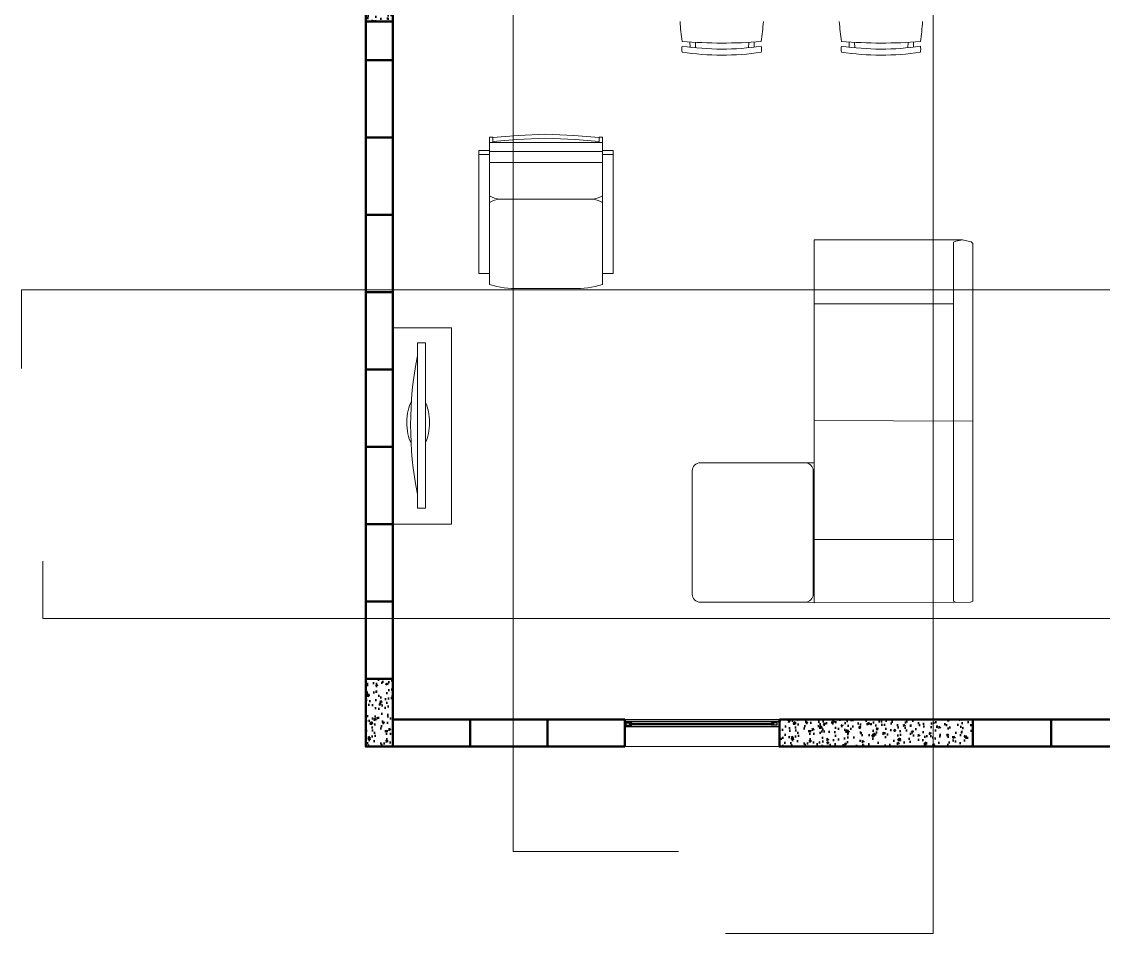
# Model space of a CAD drawing. Header units: inches. Extents: x 2960 to 8891, y 1487 to 4457.
# Drawn here: x 4825 to 5385, y 2554 to 3025 of the extents above; entities that cross this region are included whole.
import ezdxf

# ---------------------------------------------------------------- set-up
doc = ezdxf.new("R2010")
doc.units = ezdxf.units.IN
doc.header["$MEASUREMENT"] = 0
for name, color, linetype, lineweight in [('A-FLOR-PATT', 8, 'Continuous', 50), ('A-FURN', 8, 'Continuous', 20), ('A-FURN-BATH', 175, 'Continuous', 20), ('A-GLAZ-FULL', 4, 'Continuous', 30), ('A-WALL-FULL', 7, 'Continuous', 50), ('costruzioni', 2, 'Continuous', 18)]:
    doc.layers.add(name, color=color, linetype=linetype, lineweight=lineweight)
pattern_1 = [(50, (8344.929, 11365.425), (9.1092334, -0.796954), [0.9525, -10.4775]), (355, (8344.929, 11365.425), (-1.762141, 9.552832), [0.762, -8.382]), (100.451, (8345.688, 11365.359), (7.347125, 8.755834), [0.8095, -8.9045]), (46.1842, (8344.929, 11367.965), (13.553952, -2.102116), [1.42875, -15.71625]), (96.6356, (8346.059, 11367.79), (11.870212, 12.371278), [1.21425, -13.35675]), (351.184, (8344.93, 11367.965), (11.87023, 12.371256), [1.143, -12.573]), (21, (8346.199, 11367.33), (7.580744, -5.113276), [0.9525, -10.4775]), (326, (8346.199, 11367.33), (3.090101, 9.209398), [0.762, -8.382]), (71.4514, (8346.831, 11366.904), (10.6708245, 4.096143), [0.8095, -8.9045]), (37.5, (8344.9293, 11365.4252), (0.1544302, 4.227752), [0, -8.2804, 0, -8.509, 0, -8.41375]), (7.5, (8344.9293, 11365.425), (3.3409831, 5.0090287), [0, -4.8514, 0, -8.0899, 0, -3.20675]), (327.5, (8342.0972, 11365.4252), (6.7795298, -0.2864372), [0, -3.175, 0, -9.906, 0, -13.1445]), (317.5, (8340.827, 11365.425), (7.406459, 1.2713246), [0, -4.1275, 0, -6.5786, 0, -9.3345])]

# ---------------------------------------------------------------- blocks, each defined once
blk = doc.blocks.new('A$C08E36EE4')
for p, q in [((-27.99, 59.11), (-28.57, 59.11)), ((4.57, 59.11), (5.14, 59.11)), ((-28.57, 55.8), (-11.71, 55.8)), ((5.14, 55.8), (-11.71, 55.8)), ((-25.36, 44.89), (-11.71, 44.89)), ((1.93, 44.89), (-11.71, 44.89)), ((-19.81, 18.25), (-11.55, 18.25)), ((-3.62, 18.25), (-11.88, 18.25))]:
    blk.add_line(p, q)
for points in [[(-28.57, 63.41), (-27.58, 63.41), (-27.58, 61.76), (-28.57, 61.76)], [(5.14, 63.41), (4.15, 63.41), (4.15, 61.76), (5.14, 61.76)], [(-31.71, 22.71), (-28.57, 22.71), (-28.57, 59.44), (-31.71, 59.44)], [(-31.71, 59.44), (-28.57, 59.44), (-28.57, 58.26), (-31.71, 58.26)], [(8.29, 22.71), (5.14, 22.71), (5.14, 59.44), (8.29, 59.44)], [(8.29, 59.44), (5.14, 59.44), (5.14, 58.26), (8.29, 58.26)]]:
    blk.add_lwpolyline(points, close=True)
for points in [[(-28.57, 61.76), (-28.57, 19.4)], [(-27.98, 61.76), (-11.71, 61.76)], [(-27.58, 63.25), (-20.05, 63.87), (-11.71, 64.24)], [(-27.58, 62.09), (-20.42, 62.69), (-11.71, 63.08)], [(4.15, 63.25), (-3.38, 63.87), (-11.71, 64.24)], [(4.15, 62.09), (-3.01, 62.69), (-11.71, 63.08)], [(4.55, 61.76), (-11.71, 61.76)], [(5.14, 61.76), (5.14, 19.4)], [(-11.71, 59.11), (-27.99, 59.11)], [(-11.71, 59.11), (4.57, 59.11)]]:
    blk.add_lwpolyline(points)
for centre, radius, start, end in [((-25.08, 51.44), 6.56, 237.8862, 267.5576), ((1.65, 51.44), 6.56, 272.4424, 302.1138), ((-25.08, 38.33), 6.56, 92.4424, 122.1138), ((1.65, 38.33), 6.56, 57.8862, 87.5576), ((-20.57, 46.26), 28.02, 253.4121, 271.5567), ((-2.86, 46.26), 28.02, 268.4433, 286.5879)]:
    blk.add_arc(centre, radius, start, end)
blk = doc.blocks.new('A$C245B2C86')
for p, q in [((-85.98, 181.43), (-84.85, 182.39)), ((24.34, 182.39), (23.98, 84.82)), ((-47.89, 170.46), (-47.89, 84.82)), ((97.28, 84.82), (97.28, 170.46)), ((49.99, 79.2), (49.99, 84.82)), ((135.86, 79.2), (136.09, 84.82))]:
    blk.add_line(p, q)
for points in [[(-85.98, 181.43), (-87.16, 176.06), (-87.16, 84.82), (136.19, 84.82), (135.84, 180.99), (135.13, 182.39), (-84.85, 182.39)], [(-87.16, 176.06), (-86.46, 171.86), (-85.76, 170.46), (135.13, 170.46), (135.84, 171.73)]]:
    blk.add_lwpolyline(points)
blk.add_lwpolyline([(54.99, 84.2), (130.86, 84.2, -0.414214), (135.86, 79.2), (135.86, 14.71, -0.414214), (130.86, 9.71), (54.99, 9.71, -0.414214), (49.99, 14.71), (49.99, 79.2, -0.414214)], format="xyb", close=True)

msp = doc.modelspace()

# ---------------------------------------------------------------- hatches: boundary and pattern name
at = {"layer": 'A-FLOR-PATT'}
h = msp.add_hatch(dxfattribs=at)
h.set_pattern_fill('AR-CONC', color=256, scale=0.05, style=0)
h.set_pattern_definition(pattern_1)
h.paths.add_polyline_path([(5017.47, 3060.33), (5003.47, 3060.33), (5003.47, 3025.33), (5017.47, 3025.33)])
h = msp.add_hatch(dxfattribs=at)
h.set_pattern_fill('AR-CONC', color=256, scale=0.05, style=0)
h.set_pattern_definition(pattern_1)
h.paths.add_polyline_path([(5003.47, 2650.33), (5017.47, 2650.33), (5017.47, 2685.33), (5003.47, 2685.33)])
h = msp.add_hatch(dxfattribs=at)
h.set_pattern_fill('AR-CONC', color=256, scale=0.05, style=0)
h.set_pattern_definition([(50, (8563.929, 11365.425), (9.1092334, -0.796954), [0.9525, -10.4775]), (355, (8563.929, 11365.425), (-1.762141, 9.552832), [0.762, -8.382]), (100.451, (8564.688, 11365.359), (7.347125, 8.755834), [0.8095, -8.9045]), (46.1842, (8563.929, 11367.965), (13.553952, -2.102116), [1.42875, -15.71625]), (96.6356, (8565.059, 11367.79), (11.870212, 12.371278), [1.21425, -13.35675]), (351.184, (8563.93, 11367.965), (11.87023, 12.371256), [1.143, -12.573]), (21, (8565.199, 11367.33), (7.580744, -5.113276), [0.9525, -10.4775]), (326, (8565.199, 11367.33), (3.090101, 9.209398), [0.762, -8.382]), (71.4514, (8565.831, 11366.904), (10.6708245, 4.096143), [0.8095, -8.9045]), (37.5, (8563.9293, 11365.4252), (0.1544302, 4.227752), [0, -8.2804, 0, -8.509, 0, -8.41375]), (7.5, (8563.9293, 11365.425), (3.3409831, 5.0090287), [0, -4.8514, 0, -8.0899, 0, -3.20675]), (327.5, (8561.0972, 11365.4252), (6.7795298, -0.2864372), [0, -3.175, 0, -9.906, 0, -13.1445]), (317.5, (8559.827, 11365.425), (7.406459, 1.2713246), [0, -4.1275, 0, -6.5786, 0, -9.3345])])
h.paths.add_polyline_path([(5217.47, 2664.33), (5217.47, 2650.33), (5317.47, 2650.33), (5317.47, 2664.33)])
for points in [[(5139.14, 2660.71), (5139.14, 2660.96), (5137.72, 2660.96), (5137.72, 2663.08), (5139.14, 2663.08), (5139.14, 2663.33), (5137.47, 2663.33), (5137.47, 2660.71)], [(5215.8, 2660.71), (5215.8, 2660.96), (5217.22, 2660.96), (5217.22, 2663.08), (5215.8, 2663.08), (5215.8, 2663.33), (5217.47, 2663.33), (5217.47, 2660.71)]]:
    msp.add_hatch(color=256, dxfattribs=at).paths.add_polyline_path(points)

# ---------------------------------------------------------------- linework, layer by layer
at = {"layer": 'A-FURN'}
for p, q in [((5171.12, 3014.79), (5171.21, 3012.16)), ((5173.98, 3014.64), (5174.06, 3011.82)), ((5201.51, 3011.82), (5201.59, 3014.61)), ((5204.37, 3012.17), (5204.44, 3014.78)), ((5253.51, 3014.79), (5253.6, 3012.16)), ((5256.37, 3014.64), (5256.45, 3011.82)), ((5283.9, 3011.82), (5283.98, 3014.61)), ((5286.76, 3012.17), (5286.83, 3014.78)), ((5137.47, 2664.33), (5217.47, 2664.33)), ((5217.47, 2650.33), (5137.47, 2650.33))]:
    msp.add_line(p, q, dxfattribs=at)
for points in [[(5208.02, 3015.04, -0.040002), (5167.1, 3015.09, -3.508425)], [(5208.01, 3012.67, -0.076135), (5167.11, 3012.72, -3.508425)], [(5290.41, 3015.04, -0.040002), (5249.49, 3015.09, -3.508425)], [(5290.4, 3012.67, -0.076135), (5249.5, 3012.72, -3.508425)], [(5208.01, 3009.52, -0.076111), (5167.11, 3009.58, -3.508425)], [(5290.4, 3009.52, -0.076111), (5249.5, 3009.58, -3.508425)]]:
    msp.add_lwpolyline(points, format="xyb", dxfattribs=at)
for points in [[(5047.78, 2765.33), (5047.78, 2866.98), (5017.47, 2866.98), (5017.47, 2765.33)], [(5030.13, 2859.28), (5034.41, 2859.28), (5034.41, 2773.69), (5030.13, 2773.69)]]:
    msp.add_lwpolyline(points, close=True, dxfattribs=at)
for centre, radius, start, end in [((5310.21, 3035.43), 144.55, 184.0029, 188.0879), ((5064.87, 3035.69), 144.64, 351.7935, 355.8963), ((5392.61, 3035.43), 144.55, 184.0029, 188.0879), ((5147.26, 3035.69), 144.64, 351.7935, 355.8963), ((5177.8, 3011.13), 10.81, 171.5154, 188.2468), ((5197.32, 3011.12), 10.81, 351.5154, 8.2468), ((5260.19, 3011.13), 10.81, 171.5154, 188.2468), ((5279.71, 3011.12), 10.81, 351.5154, 8.2468), ((5211.41, 2816.7), 184.77, 168.8449, 191.1513)]:
    msp.add_arc(centre, radius, start, end, dxfattribs=at)
for start_param, end_param in [(3.776419, 5.613037), (6.995762, 8.712201)]:
    msp.add_ellipse((5030.55, 2817.96), major_axis=(0, -13.66), ratio=0.43211, start_param=start_param, end_param=end_param, dxfattribs=at)
at = {"layer": 'A-FURN-BATH'}
for q in [(5079.63, 3628.84), (5165.19, 2596.02)]:
    msp.add_line((5079.63, 2596.02), q, dxfattribs=at)
at = {"layer": 'A-GLAZ-FULL'}
for p, q in [((5137.47, 2663.33), (5217.47, 2663.33)), ((5139.14, 2663.33), (5137.47, 2663.33)), ((5137.47, 2660.71), (5217.47, 2660.71)), ((5137.72, 2660.96), (5137.72, 2663.08)), ((5139.14, 2660.96), (5137.72, 2660.96)), ((5138.14, 2662.69), (5141.05, 2662.69)), ((5138.14, 2661.36), (5138.14, 2662.69)), ((5138.14, 2661.36), (5141.05, 2661.36)), ((5217.47, 2663.33), (5139.14, 2663.33)), ((5139.14, 2663.08), (5139.14, 2663.33)), ((5139.14, 2660.71), (5139.14, 2660.96)), ((5140.05, 2662.27), (5214.33, 2662.27)), ((5140.05, 2661.77), (5140.05, 2662.27)), ((5140.05, 2661.77), (5214.33, 2661.77)), ((5141.05, 2662.27), (5141.05, 2662.69)), ((5141.05, 2661.36), (5141.05, 2661.77)), ((5216.25, 2662.69), (5213.33, 2662.69)), ((5213.33, 2662.27), (5213.33, 2662.69)), ((5213.33, 2661.36), (5213.33, 2661.77)), ((5216.25, 2661.36), (5213.33, 2661.36)), ((5214.33, 2662.27), (5214.33, 2661.77)), ((5216.25, 2661.36), (5216.25, 2662.69)), ((5217.47, 2663.33), (5217.47, 2660.71))]:
    msp.add_line(p, q, dxfattribs=at)
at = {"layer": 'A-WALL-FULL'}
for p, q in [((5003.47, 3025.33), (5017.47, 3025.33)), ((5003.47, 3005.33), (5003.47, 3025.33)), ((5017.47, 3025.33), (5017.47, 3005.33)), ((5017.47, 3005.33), (5003.47, 3005.33)), ((5003.47, 3005.33), (5017.47, 3005.33)), ((5003.47, 2965.33), (5003.47, 3005.33)), ((5017.47, 3005.33), (5017.47, 2965.33)), ((5003.47, 2965.33), (5017.47, 2965.33)), ((5003.47, 2925.33), (5003.47, 2965.33)), ((5017.47, 2965.33), (5003.47, 2965.33)), ((5017.47, 2965.33), (5017.47, 2925.33)), ((5003.47, 2925.33), (5017.47, 2925.33)), ((5003.47, 2885.33), (5003.47, 2925.33)), ((5017.47, 2925.33), (5003.47, 2925.33)), ((5017.47, 2925.33), (5017.47, 2885.33)), ((5003.47, 2885.33), (5017.47, 2885.33)), ((5003.47, 2845.33), (5003.47, 2885.33)), ((5017.47, 2885.33), (5003.47, 2885.33)), ((5017.47, 2885.33), (5017.47, 2845.33)), ((5003.47, 2845.33), (5017.47, 2845.33)), ((5003.47, 2805.33), (5003.47, 2845.33)), ((5017.47, 2845.33), (5003.47, 2845.33)), ((5017.47, 2845.33), (5017.47, 2805.33)), ((5003.47, 2805.33), (5017.47, 2805.33)), ((5003.47, 2765.33), (5003.47, 2805.33)), ((5017.47, 2805.33), (5003.47, 2805.33)), ((5017.47, 2805.33), (5017.47, 2765.33)), ((5003.47, 2765.33), (5017.47, 2765.33)), ((5003.47, 2725.33), (5003.47, 2765.33)), ((5017.47, 2765.33), (5003.47, 2765.33)), ((5017.47, 2765.33), (5017.47, 2725.33)), ((5003.47, 2725.33), (5017.47, 2725.33)), ((5003.47, 2685.33), (5003.47, 2725.33)), ((5017.47, 2725.33), (5003.47, 2725.33)), ((5017.47, 2725.33), (5017.47, 2685.33)), ((5017.47, 2685.33), (5003.47, 2685.33)), ((5017.47, 2664.33), (5057.47, 2664.33)), ((5017.47, 2650.33), (5017.47, 2664.33)), ((5057.47, 2664.33), (5057.47, 2650.33)), ((5057.47, 2664.33), (5097.47, 2664.33)), ((5057.47, 2650.33), (5057.47, 2664.33)), ((5097.47, 2664.33), (5137.47, 2664.33)), ((5097.47, 2650.33), (5097.47, 2664.33)), ((5097.47, 2664.33), (5097.47, 2650.33)), ((5137.47, 2664.33), (5137.47, 2650.33)), ((5317.47, 2664.33), (5357.97, 2664.33)), ((5317.47, 2650.33), (5317.47, 2664.33)), ((5357.97, 2664.33), (5398.47, 2664.33)), ((5357.97, 2650.33), (5357.97, 2664.33)), ((5357.97, 2664.33), (5357.97, 2650.33)), ((5057.47, 2650.33), (5017.47, 2650.33)), ((5097.47, 2650.33), (5057.47, 2650.33)), ((5137.47, 2650.33), (5097.47, 2650.33)), ((5357.97, 2650.33), (5317.47, 2650.33)), ((5398.47, 2650.33), (5357.97, 2650.33))]:
    msp.add_line(p, q, dxfattribs=at)
for points in [[(5003.47, 3060.33), (5017.47, 3060.33), (5017.47, 3025.33), (5003.47, 3025.33)], [(5003.47, 2685.33), (5017.47, 2685.33), (5017.47, 2650.33), (5003.47, 2650.33)], [(5217.47, 2664.33), (5317.47, 2664.33), (5317.47, 2650.33), (5217.47, 2650.33)]]:
    msp.add_lwpolyline(points, close=True, dxfattribs=at)
at = {"layer": 'costruzioni'}
for p, q in [((5297.03, 2553.75), (5297.03, 3656.58)), ((6001.5, 2886.63), (4825.41, 2886.63)), ((4825.41, 2886.63), (4825.41, 2845.87)), ((4836.36, 2716.62), (4836.36, 2746.3)), ((6020.97, 2716.62), (4836.36, 2716.62)), ((5297.03, 2553.75), (5189.47, 2553.75))]:
    msp.add_line(p, q, dxfattribs=at)

# ---------------------------------------------------------------- block references
at = {"layer": 'A-FURN', "xscale": 1.733570547759992, "yscale": 1.733570547759992, "zscale": 1.733570547759992}
msp.add_blockref('A$C08E36EE4', (5116.98, 2855.68), dxfattribs=at)
at = {"layer": 'A-FURN', "xscale": 0.8404859835098071, "yscale": 0.8404859835098071, "zscale": 0.8404859835098071, "rotation": 270}
msp.add_blockref('A$C245B2C86', (5164.18, 2839.2), dxfattribs=at)

doc.saveas('drawing.dxf')
